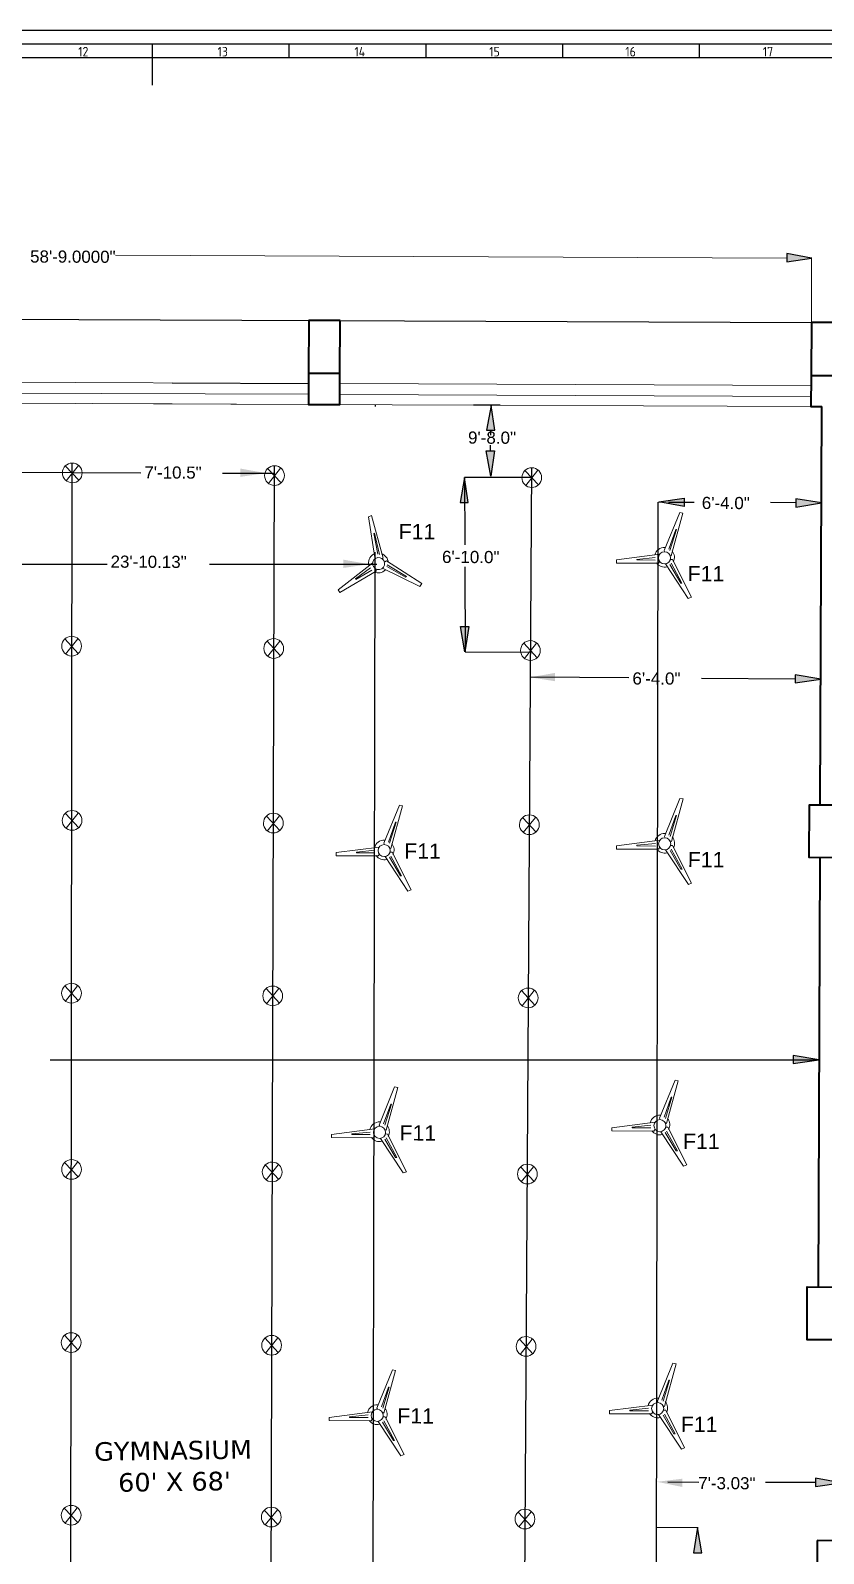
# Model space of a CAD drawing. Header units: millimetres. Extents: x 0 to 1189, y 5 to 846.
# Drawn here: x 550 to 840, y 289 to 846 of the extents above; entities that cross this region are included whole.
import ezdxf

# ---------------------------------------------------------------- set-up
doc = ezdxf.new("R2010")
doc.units = ezdxf.units.MM
doc.header["$LTSCALE"] = 12
doc.layers.add('035', color=5, linetype='Continuous')
doc.layers.add('07', color=7, linetype='Continuous')
doc.styles.add('Arial$001H0', font='arial.ttf')
doc.styles.add('ISO Proportional', font='isocp.shx')
doc.styles.add('Swis721LtCnBT$001H0', font='')
doc.styles.add('Verdana$001H0', font='verdana.ttf')
doc.styles.get('Swis721LtCnBT$001H0').set_extended_font_data('Swis721LtCnBT')

# ---------------------------------------------------------------- blocks, each defined once
blk = doc.blocks.new('IEC_border_a0')
at = {"layer": '035'}
for p, q in [((1189, 841), (0, 841)), ((594.5, 836), (594.5, 831)), ((644.5, 836), (644.5, 831)), ((694.5, 836), (694.5, 831)), ((744.5, 836), (744.5, 831)), ((794.5, 836), (794.5, 831))]:
    blk.add_line(p, q, dxfattribs=at)
blk.add_lwpolyline([(10, 10), (1179, 10), (1179, 831), (10, 831)], close=True, dxfattribs=at)
at = {"layer": '07'}
blk.add_line((594.5, 831), (594.5, 821), dxfattribs=at)
blk.add_lwpolyline([(5, 5), (1184, 5), (1184, 836), (5, 836)], close=True, dxfattribs=at)
at = {"layer": '035', "style": 'ISO Proportional'}
for s, p in [('12', (567.49, 831.5)), ('13', (618.42, 831.5)), ('14', (668.46, 831.5)), ('15', (717.72, 831.5)), ('16', (767.49, 831.5)), ('17', (817.72, 831.5))]:
    blk.add_text(s, height=3.5, dxfattribs=at).set_placement(p)

msp = doc.modelspace()

# ---------------------------------------------------------------- hatches: boundary and pattern name
at = {"true_color": 0x000007}
for points in [[(826.49, 764.4), (826.48, 761.38), (835.56, 762.73)], [(716.71, 699.87), (719.73, 699.86), (718.38, 708.94)], [(716.67, 692.33), (719.7, 692.32), (718.26, 683.01)], [(626.77, 685.84), (626.76, 682.81), (636.08, 684.17)], [(707.05, 673.46), (710.08, 673.44), (708.72, 682.53)], [(789.03, 675.01), (789.02, 671.98), (779.71, 673.65)], [(829.84, 674.76), (829.83, 671.73), (839.15, 673.32)], [(664.45, 652.55), (664.44, 649.53), (673.76, 650.89)], [(707.26, 628.17), (710.28, 628.16), (708.85, 618.86)], [(741.8, 611.16), (741.79, 608.13), (732.71, 609.57)], [(829.58, 610.51), (829.57, 607.48), (838.88, 608.84)], [(828.87, 471.4), (828.86, 468.38), (838.18, 469.73)], [(788.29, 313.69), (788.37, 316.71), (779.03, 315.56)], [(836.97, 316.91), (836.96, 313.88), (846.28, 315.24)], [(792.39, 289.63), (795.42, 289.61), (793.83, 298.93)]]:
    msp.add_hatch(color=7, dxfattribs=at).paths.add_polyline_path(points)

# ---------------------------------------------------------------- linework, layer by layer
at = {"color": 7, "linetype": 'Continuous', "lineweight": 20, "true_color": 0x000007}
for p, q in [((826.49, 762.77), (581.12, 763.79)), ((835.47, 739.22), (835.57, 762.97)), ((479.17, 713.7), (651.68, 712.98)), ((479.19, 717.65), (651.69, 716.94)), ((663.08, 712.93), (835.35, 712.22)), ((663.1, 716.89), (835.37, 716.17)), ((295.25, 710.73), (651.66, 709.25)), ((651.66, 709.25), (572.74, 709.58)), ((596.49, 709.48), (601.84, 709.46)), ((651.66, 709.25), (835.34, 708.49))]:
    msp.add_line(p, q, dxfattribs=at)
at = {"color": 7, "linetype": 'Continuous', "lineweight": 25, "true_color": 0x000007}
for p, q in [((295.37, 741.46), (835.47, 739.22)), ((601.87, 717.14), (651.69, 716.94)), ((721.73, 708.96), (711.96, 709)), ((783.28, 673.56), (792.59, 673.52)), ((829.84, 673.36), (820.53, 673.4)), ((839.04, 646.09), (839.15, 673.32)), ((838.97, 630.26), (838.88, 608.84)), ((829.57, 608.88), (795.34, 609.13)), ((838.33, 476.38), (838.37, 486.15)), ((782.96, 315.51), (794.36, 315.46)), ((836.97, 315.28), (818.66, 315.35)), ((778.86, 298.99), (794.06, 298.93))]:
    msp.add_line(p, q, dxfattribs=at)
for p, q in [((676.15, 708.49), (676.15, 709.15)), ((718.15, 699.79), (718.14, 698.07)), ((718.1, 694.41), (718.1, 692.33)), ((564.75, 189.83), (565.34, 687.87)), ((637.37, 80.8), (639.2, 686.89)), ((729.42, 82.36), (733.33, 686.14)), ((540.48, 684.51), (565.28, 684.46)), ((565.28, 684.46), (590.37, 684.34)), ((620.22, 684.2), (639.36, 684.11)), ((732.98, 682.52), (708.68, 682.56)), ((708.68, 682.56), (708.76, 657.94)), ((778.52, 79.48), (779.42, 673.62)), ((779.79, 673.63), (781.42, 673.68)), ((674.85, 79.88), (676.04, 655.23)), ((456.94, 650.84), (578.02, 650.86)), ((615.46, 650.87), (676.68, 650.89)), ((708.78, 649.99), (708.88, 618.82)), ((708.88, 618.82), (732.77, 618.8)), ((557.23, 469.75), (838.32, 469.75))]:
    msp.add_line(p, q)
at = {"color": 7, "linetype": 'Continuous', "lineweight": 40, "true_color": 0x000007}
for p, q in [((838.69, 562.98), (839.3, 708.48)), ((838.61, 543.65), (837.96, 386.75)), ((837.58, 294.09), (836.87, 123.69)), ((1017.53, 293.35), (837.58, 294.09))]:
    msp.add_line(p, q, dxfattribs=at)
at = {"color": 7, "linetype": 'Continuous', "lineweight": 5, "true_color": 0x000007}
for p, q in [((567.76, 681.57), (562.89, 686.71)), ((567.55, 686.93), (563.1, 681.36)), ((641.67, 680.59), (636.8, 685.74)), ((641.46, 685.95), (637.01, 680.38)), ((735.71, 679.85), (730.84, 684.99)), ((735.5, 685.2), (731.05, 679.63)), ((567.51, 618.26), (562.64, 623.63)), ((567.3, 623.61), (562.85, 618.05)), ((641.39, 617.4), (636.52, 622.77)), ((641.18, 622.76), (636.73, 617.19)), ((735.23, 616.65), (730.36, 622.03)), ((735.02, 622.01), (730.57, 616.44)), ((567.69, 554.58), (562.83, 559.73)), ((567.48, 559.94), (563.04, 554.37)), ((641.25, 553.61), (636.38, 558.75)), ((641.04, 558.96), (636.59, 553.39)), ((734.83, 553.02), (729.96, 558.16)), ((734.62, 558.37), (730.17, 552.8)), ((567.49, 491.44), (562.62, 496.81)), ((567.27, 496.79), (562.83, 491.22)), ((641.01, 490.46), (636.14, 495.83)), ((640.8, 495.81), (636.35, 490.25)), ((734.39, 489.71), (729.52, 495.09)), ((734.18, 495.07), (729.73, 489.5)), ((567.49, 427.03), (562.62, 432.17)), ((567.28, 432.38), (562.83, 426.82)), ((640.83, 426.1), (635.96, 431.24)), ((640.62, 431.45), (636.17, 425.88)), ((734.11, 425.35), (729.25, 430.49)), ((733.9, 430.71), (729.46, 425.14)), ((567.34, 363.76), (562.47, 369.14)), ((567.13, 369.12), (562.68, 363.55)), ((640.63, 362.77), (635.76, 368.15)), ((640.42, 368.13), (635.97, 362.56)), ((733.63, 362.35), (728.77, 367.73)), ((733.42, 367.71), (728.98, 362.14)), ((567.34, 300.67), (562.48, 305.81)), ((567.13, 306.02), (562.69, 300.45)), ((640.5, 300), (635.63, 305.14)), ((640.29, 305.35), (635.84, 299.79)), ((733.22, 299.28), (728.35, 304.42)), ((733.01, 304.63), (728.56, 299.06))]:
    msp.add_line(p, q, dxfattribs=at)
at = {"color": 7, "linetype": 'Continuous', "lineweight": 25}
msp.add_line((768.74, 609.32), (732.71, 609.58), dxfattribs=at)
at = {"color": 7, "linetype": 'Continuous', "lineweight": -2, "true_color": 0x000007}
for points in [[(826.49, 764.4), (826.48, 761.38), (835.56, 762.73)], [(716.71, 699.87), (719.73, 699.86), (718.38, 708.94)], [(716.67, 692.33), (719.7, 692.32), (718.26, 683.01)], [(707.05, 673.46), (710.08, 673.44), (708.72, 682.53)], [(789.03, 675.01), (789.02, 671.98), (779.71, 673.65)], [(829.84, 674.76), (829.83, 671.73), (839.15, 673.32)], [(707.26, 628.17), (710.28, 628.16), (708.85, 618.86)], [(829.58, 610.51), (829.57, 607.48), (838.88, 608.84)], [(828.87, 471.4), (828.86, 468.38), (838.18, 469.73)], [(836.97, 316.91), (836.96, 313.88), (846.28, 315.24)], [(792.39, 289.63), (795.42, 289.61), (793.83, 298.93)]]:
    msp.add_lwpolyline(points, close=True, dxfattribs=at)
at = {"color": 7, "linetype": 'Continuous', "lineweight": 40, "true_color": 0x000007}
for points in [[(663.2, 739.94), (651.79, 739.98), (651.71, 720.66), (663.12, 720.61)], [(663.2, 739.94), (651.79, 739.98), (651.71, 720.66), (663.12, 720.61)], [(847.11, 739.17), (835.47, 739.22), (835.39, 719.9), (847.03, 719.85)], [(663.12, 720.61), (651.71, 720.66), (651.66, 709.25), (663.07, 709.21)], [(846.29, 543.62), (834.66, 543.67), (834.74, 562.99), (846.38, 562.94)], [(845.56, 367.39), (833.92, 367.44), (834, 386.76), (845.64, 386.72)]]:
    msp.add_lwpolyline(points, close=True, dxfattribs=at)
msp.add_lwpolyline([(835.39, 719.9), (835.34, 708.49), (839.3, 708.48)], dxfattribs=at)
at = {"color": 7, "linetype": 'Continuous', "lineweight": 5, "true_color": 0x000007}
for points in [[(678.49, 653.03), (679.01, 653.07), (674.74, 668.64), (673.61, 668.25), (675.86, 653.38), (676.3, 653.09)], [(783.79, 654.25), (784.26, 654.01), (788.51, 669.59), (787.35, 669.83), (781.7, 655.89), (781.94, 655.42)], [(783.8, 655.88), (786.16, 663.55), (785.93, 663.55), (783.34, 656.35)], [(677.67, 654.44), (675.79, 662.24), (675.59, 662.12), (677.03, 654.6)], [(675.16, 651.35), (662.57, 641.53), (663.16, 640.53), (676.41, 648.3), (676.46, 649.14)], [(678.74, 649.4), (692.33, 642.79), (693.09, 643.78), (680.12, 652.1), (679.52, 651.74)], [(780.07, 654.5), (764.23, 652.47), (764.23, 651.3), (779.59, 651.24), (780.06, 651.94)], [(778.43, 653.34), (771.68, 652.67), (771.68, 652.44), (778.43, 652.41)], [(782.15, 651), (790.48, 638.39), (791.64, 638.85), (784.72, 652.62), (784.02, 652.62)], [(784.25, 651.22), (788.17, 643.99), (787.71, 643.99), (783.78, 650.76)], [(674.35, 649.52), (668.87, 645.5), (668.99, 645.3), (674.82, 648.72)], [(680.43, 650.66), (687.49, 646.43), (687.09, 646.2), (680.26, 650.02)], [(681.33, 547.28), (681.79, 547.04), (686.05, 562.62), (684.88, 562.86), (679.24, 548.91), (679.47, 548.45)], [(783.84, 549.74), (784.3, 549.51), (788.56, 565.09), (787.4, 565.32), (781.75, 551.38), (781.98, 550.91)], [(783.85, 551.37), (786.21, 559.04), (785.97, 559.04), (783.38, 551.84)], [(681.33, 548.9), (683.69, 556.58), (683.46, 556.58), (680.87, 549.37)], [(677.6, 547.52), (661.76, 545.49), (661.76, 544.33), (677.12, 544.27), (677.59, 544.96)], [(675.97, 546.37), (669.21, 545.7), (669.21, 545.46), (675.96, 545.43)], [(679.68, 544.02), (688.01, 531.42), (689.18, 531.88), (682.25, 545.64), (681.55, 545.64)], [(780.12, 549.99), (764.28, 547.96), (764.27, 546.8), (779.64, 546.73), (780.1, 547.43)], [(778.48, 548.83), (771.73, 548.16), (771.73, 547.93), (778.48, 547.9)], [(782.2, 546.49), (790.52, 533.88), (791.69, 534.34), (784.76, 548.11), (784.06, 548.11)], [(784.29, 546.71), (788.22, 539.48), (787.75, 539.48), (783.82, 546.25)], [(681.78, 544.25), (685.71, 537.01), (685.24, 537.02), (681.31, 543.78)], [(782.11, 446.76), (782.57, 446.53), (786.83, 462.11), (785.66, 462.35), (780.02, 448.4), (780.25, 447.94)], [(679.59, 444.3), (680.06, 444.06), (684.31, 459.64), (683.15, 459.88), (677.5, 445.94), (677.73, 445.47)], [(679.6, 445.93), (681.96, 453.6), (681.73, 453.6), (679.14, 446.39)], [(782.11, 448.39), (784.47, 456.07), (784.24, 456.07), (781.65, 448.86)], [(778.38, 447.01), (762.54, 444.98), (762.54, 443.82), (777.9, 443.75), (778.37, 444.45)], [(776.75, 445.85), (769.99, 445.18), (769.99, 444.95), (776.74, 444.92)], [(675.87, 444.55), (660.03, 442.52), (660.02, 441.35), (675.39, 441.29), (675.86, 441.99)], [(674.23, 443.39), (667.48, 442.72), (667.48, 442.49), (674.23, 442.46)], [(677.95, 441.05), (686.28, 428.44), (687.44, 428.9), (680.52, 442.66), (679.82, 442.67)], [(680.05, 441.27), (683.97, 434.04), (683.51, 434.04), (679.58, 440.81)], [(780.46, 443.51), (788.79, 430.9), (789.96, 431.37), (783.03, 445.13), (782.33, 445.13)], [(782.56, 443.73), (786.49, 436.5), (786.02, 436.5), (782.09, 443.27)], [(678.78, 340.89), (679.25, 340.66), (683.5, 356.24), (682.34, 356.48), (676.69, 342.53), (676.92, 342.07)], [(781.29, 343.36), (781.76, 343.13), (786.01, 358.71), (784.85, 358.94), (779.21, 345), (779.44, 344.53)], [(781.3, 344.99), (783.66, 352.66), (783.43, 352.66), (780.84, 345.46)], [(678.79, 342.52), (681.15, 350.2), (680.91, 350.2), (678.32, 342.99)], [(675.06, 341.14), (659.22, 339.11), (659.21, 337.95), (674.58, 337.89), (675.05, 338.58)], [(673.42, 339.99), (666.67, 339.32), (666.67, 339.08), (673.42, 339.05)], [(777.57, 343.61), (761.73, 341.58), (761.73, 340.41), (777.09, 340.35), (777.56, 341.05)], [(775.94, 342.45), (769.18, 341.78), (769.18, 341.55), (775.93, 341.52)], [(779.65, 340.11), (787.98, 327.5), (789.15, 327.96), (782.22, 341.73), (781.52, 341.73)], [(781.75, 340.33), (785.68, 333.1), (785.21, 333.1), (781.28, 339.87)], [(677.14, 337.64), (685.47, 325.04), (686.63, 325.5), (679.71, 339.26), (679.01, 339.26)], [(679.23, 337.87), (683.16, 330.63), (682.7, 330.64), (678.77, 337.4)]]:
    msp.add_lwpolyline(points, dxfattribs=at)
for points in [[(565.34, 687.87), (563.35, 687.88), (561.73, 686.27), (561.72, 684.27)], [(568.94, 684.24), (568.94, 686.24), (567.34, 687.86), (565.34, 687.87)], [(639.25, 686.89), (637.26, 686.9), (635.64, 685.29), (635.63, 683.3)], [(642.85, 683.27), (642.85, 685.26), (641.25, 686.88), (639.25, 686.89)], [(733.29, 686.14), (731.3, 686.15), (729.68, 684.54), (729.67, 682.55)], [(736.89, 682.52), (736.89, 684.51), (735.29, 686.14), (733.29, 686.14)], [(561.72, 684.27), (561.71, 682.28), (563.32, 680.66), (565.31, 680.65)], [(565.31, 680.65), (567.31, 680.64), (568.93, 682.25), (568.94, 684.24)], [(635.63, 683.3), (635.62, 681.3), (637.23, 679.68), (639.22, 679.67)], [(639.22, 679.67), (641.22, 679.66), (642.84, 681.27), (642.85, 683.27)], [(729.67, 682.55), (729.66, 680.56), (731.27, 678.94), (733.26, 678.93)], [(733.26, 678.93), (735.26, 678.92), (736.88, 680.53), (736.89, 682.52)], [(781.95, 657.05), (780.22, 657.11), (778.69, 655.95), (778.3, 654.26)], [(675.48, 654.5), (673.96, 653.68), (673.24, 651.89), (673.76, 650.24)], [(676.2, 653.03), (675.14, 652.42), (674.79, 651.06), (675.41, 650.01)], [(679.22, 652.25), (678.61, 653.3), (677.25, 653.65), (676.2, 653.03)], [(680.8, 651.5), (680.73, 652.97), (679.77, 654.25), (678.38, 654.74)], [(678.43, 649.22), (679.49, 649.84), (679.84, 651.19), (679.22, 652.25)], [(778.86, 651.36), (779.73, 650.13), (781.27, 649.57), (782.72, 649.95)], [(779.6, 653.22), (779.59, 652), (780.58, 651), (781.8, 651)], [(781.82, 655.42), (780.6, 655.43), (779.6, 654.44), (779.6, 653.22)], [(781.8, 651), (783.02, 650.99), (784.02, 651.98), (784.02, 653.2)], [(784.02, 653.2), (784.03, 654.42), (783.04, 655.42), (781.82, 655.42)], [(785, 651.75), (785.69, 653.06), (785.52, 654.65), (784.57, 655.77)], [(675.41, 650.01), (676.03, 648.95), (677.38, 648.6), (678.43, 649.22)], [(675.72, 648.03), (677.09, 647.42), (678.7, 647.72), (679.76, 648.79)], [(565.09, 624.55), (563.09, 624.56), (561.47, 622.95), (561.46, 620.96)], [(568.68, 620.93), (568.69, 622.92), (567.08, 624.55), (565.09, 624.55)], [(638.97, 623.7), (636.98, 623.7), (635.35, 622.1), (635.35, 620.1)], [(642.56, 620.07), (642.57, 622.07), (640.96, 623.69), (638.97, 623.7)], [(561.46, 620.96), (561.46, 618.97), (563.06, 617.35), (565.06, 617.34)], [(565.06, 617.34), (567.05, 617.33), (568.67, 618.94), (568.68, 620.93)], [(635.35, 620.1), (635.34, 618.11), (636.95, 616.49), (638.94, 616.48)], [(638.94, 616.48), (640.93, 616.47), (642.55, 618.08), (642.56, 620.07)], [(729.19, 619.36), (729.18, 617.36), (730.79, 615.74), (732.78, 615.73)], [(732.81, 622.95), (730.82, 622.96), (729.2, 621.35), (729.19, 619.36)], [(732.78, 615.73), (734.77, 615.73), (736.4, 617.33), (736.4, 619.33)], [(736.4, 619.33), (736.41, 621.32), (734.8, 622.94), (732.81, 622.95)], [(561.65, 557.29), (561.64, 555.29), (563.25, 553.67), (565.25, 553.66)], [(565.28, 560.88), (563.28, 560.89), (561.66, 559.28), (561.65, 557.29)], [(565.25, 553.66), (567.24, 553.65), (568.86, 555.26), (568.87, 557.26)], [(568.87, 557.26), (568.88, 559.25), (567.27, 560.87), (565.28, 560.88)], [(638.83, 559.9), (636.84, 559.91), (635.22, 558.3), (635.21, 556.31)], [(642.43, 556.28), (642.43, 558.27), (640.82, 559.89), (638.83, 559.9)], [(732.41, 559.31), (730.42, 559.32), (728.79, 557.71), (728.78, 555.72)], [(736, 555.69), (736.01, 557.68), (734.4, 559.3), (732.41, 559.31)], [(635.21, 556.31), (635.2, 554.32), (636.81, 552.69), (638.8, 552.69)], [(638.8, 552.69), (640.79, 552.68), (642.42, 554.29), (642.43, 556.28)], [(728.78, 555.72), (728.78, 553.72), (730.39, 552.1), (732.38, 552.09)], [(732.38, 552.09), (734.37, 552.09), (735.99, 553.69), (736, 555.69)], [(781.99, 552.54), (780.27, 552.61), (778.73, 551.44), (778.34, 549.75)], [(785.05, 547.24), (785.73, 548.55), (785.56, 550.14), (784.61, 551.26)], [(679.48, 550.07), (677.75, 550.14), (676.22, 548.97), (675.83, 547.29)], [(679.35, 548.45), (678.13, 548.45), (677.14, 547.47), (677.13, 546.24)], [(677.13, 546.24), (677.13, 545.02), (678.11, 544.03), (679.33, 544.02)], [(679.33, 544.02), (680.55, 544.02), (681.55, 545.01), (681.55, 546.23)], [(681.55, 546.23), (681.56, 547.45), (680.57, 548.44), (679.35, 548.45)], [(682.53, 544.78), (683.22, 546.08), (683.05, 547.67), (682.1, 548.8)], [(778.91, 546.85), (779.78, 545.63), (781.31, 545.06), (782.76, 545.44)], [(781.86, 550.91), (780.64, 550.92), (779.65, 549.93), (779.64, 548.71)], [(779.64, 548.71), (779.64, 547.49), (780.63, 546.49), (781.85, 546.49)], [(781.85, 546.49), (783.07, 546.48), (784.06, 547.47), (784.07, 548.69)], [(784.07, 548.69), (784.07, 549.91), (783.09, 550.91), (781.86, 550.91)], [(676.4, 544.39), (677.26, 543.16), (678.8, 542.6), (680.25, 542.98)], [(565.07, 497.73), (563.07, 497.74), (561.45, 496.13), (561.44, 494.14)], [(568.66, 494.11), (568.67, 496.1), (567.06, 497.72), (565.07, 497.73)], [(638.59, 496.75), (636.6, 496.76), (634.98, 495.15), (634.97, 493.16)], [(642.19, 493.13), (642.19, 495.12), (640.59, 496.75), (638.59, 496.75)], [(731.97, 496.01), (729.98, 496.02), (728.35, 494.41), (728.35, 492.42)], [(735.56, 492.39), (735.57, 494.38), (733.96, 496), (731.97, 496.01)], [(561.44, 494.14), (561.44, 492.15), (563.04, 490.52), (565.04, 490.52)], [(565.04, 490.52), (567.03, 490.51), (568.65, 492.12), (568.66, 494.11)], [(634.97, 493.16), (634.96, 491.17), (636.57, 489.55), (638.56, 489.54)], [(638.56, 489.54), (640.56, 489.53), (642.18, 491.14), (642.19, 493.13)], [(728.35, 492.42), (728.34, 490.42), (729.95, 488.8), (731.94, 488.79)], [(731.94, 488.79), (733.93, 488.78), (735.55, 490.39), (735.56, 492.39)], [(677.75, 447.1), (676.02, 447.16), (674.49, 445.99), (674.1, 444.31)], [(677.62, 445.47), (676.4, 445.48), (675.4, 444.49), (675.4, 443.27)], [(679.82, 443.25), (679.83, 444.47), (678.84, 445.46), (677.62, 445.47)], [(680.8, 441.8), (681.49, 443.1), (681.32, 444.69), (680.37, 445.82)], [(780.26, 449.56), (778.53, 449.63), (777, 448.46), (776.61, 446.77)], [(780.13, 447.94), (778.91, 447.94), (777.92, 446.95), (777.91, 445.73)], [(777.91, 445.73), (777.91, 444.51), (778.89, 443.52), (780.11, 443.51)], [(780.11, 443.51), (781.34, 443.51), (782.33, 444.49), (782.33, 445.71)], [(782.33, 445.71), (782.34, 446.94), (781.35, 447.93), (780.13, 447.94)], [(783.31, 444.27), (784, 445.57), (783.83, 447.16), (782.88, 448.29)], [(674.66, 441.41), (675.53, 440.18), (677.07, 439.62), (678.52, 440)], [(675.4, 443.27), (675.39, 442.05), (676.38, 441.05), (677.6, 441.05)], [(677.6, 441.05), (678.82, 441.04), (679.82, 442.03), (679.82, 443.25)], [(777.18, 443.87), (778.04, 442.65), (779.58, 442.09), (781.03, 442.46)], [(561.45, 429.73), (561.44, 427.74), (563.05, 426.12), (565.04, 426.11)], [(565.07, 433.32), (563.08, 433.33), (561.46, 431.72), (561.45, 429.73)], [(565.04, 426.11), (567.04, 426.1), (568.66, 427.71), (568.67, 429.7)], [(568.67, 429.7), (568.67, 431.69), (567.07, 433.32), (565.07, 433.32)], [(638.41, 432.39), (636.42, 432.4), (634.79, 430.79), (634.78, 428.8)], [(634.78, 428.8), (634.78, 426.81), (636.39, 425.18), (638.38, 425.18)], [(638.38, 425.18), (640.37, 425.17), (641.99, 426.78), (642, 428.77)], [(642, 428.77), (642.01, 430.76), (640.4, 432.38), (638.41, 432.39)], [(731.7, 431.65), (729.7, 431.66), (728.08, 430.05), (728.07, 428.05)], [(735.29, 428.02), (735.3, 430.02), (733.69, 431.64), (731.7, 431.65)], [(728.07, 428.05), (728.06, 426.06), (729.67, 424.44), (731.67, 424.43)], [(731.67, 424.43), (733.66, 424.42), (735.28, 426.03), (735.29, 428.02)], [(564.92, 370.06), (562.93, 370.07), (561.31, 368.46), (561.3, 366.46)], [(568.52, 366.43), (568.52, 368.43), (566.92, 370.05), (564.92, 370.06)], [(638.21, 369.07), (636.22, 369.07), (634.6, 367.47), (634.59, 365.47)], [(641.81, 365.44), (641.81, 367.44), (640.21, 369.06), (638.21, 369.07)], [(731.22, 368.65), (729.22, 368.66), (727.6, 367.05), (727.59, 365.06)], [(734.81, 365.03), (734.82, 367.02), (733.21, 368.64), (731.22, 368.65)], [(561.3, 366.46), (561.29, 364.47), (562.9, 362.85), (564.89, 362.84)], [(564.89, 362.84), (566.89, 362.83), (568.51, 364.44), (568.52, 366.43)], [(634.59, 365.47), (634.58, 363.48), (636.19, 361.86), (638.18, 361.85)], [(638.18, 361.85), (640.18, 361.84), (641.8, 363.45), (641.81, 365.44)], [(727.59, 365.06), (727.58, 363.06), (729.19, 361.44), (731.19, 361.43)], [(731.19, 361.43), (733.18, 361.42), (734.8, 363.03), (734.81, 365.03)], [(779.45, 346.16), (777.72, 346.23), (776.19, 345.06), (775.8, 343.37)], [(676.94, 343.69), (675.21, 343.76), (673.68, 342.59), (673.28, 340.91)], [(674.59, 339.86), (674.58, 338.64), (675.57, 337.65), (676.79, 337.64)], [(676.81, 342.07), (675.59, 342.07), (674.59, 341.09), (674.59, 339.86)], [(676.79, 337.64), (678.01, 337.64), (679, 338.62), (679.01, 339.85)], [(679.01, 339.85), (679.01, 341.07), (678.03, 342.06), (676.81, 342.07)], [(679.99, 338.4), (680.68, 339.7), (680.51, 341.29), (679.56, 342.42)], [(776.37, 340.47), (777.23, 339.24), (778.77, 338.68), (780.22, 339.06)], [(777.1, 342.33), (777.09, 341.11), (778.08, 340.11), (779.3, 340.11)], [(779.32, 344.53), (778.1, 344.54), (777.1, 343.55), (777.1, 342.33)], [(779.3, 340.11), (780.52, 340.1), (781.52, 341.09), (781.52, 342.31)], [(781.52, 342.31), (781.53, 343.53), (780.54, 344.53), (779.32, 344.53)], [(782.5, 340.86), (783.19, 342.17), (783.02, 343.76), (782.07, 344.88)], [(673.85, 338), (674.72, 336.78), (676.25, 336.22), (677.71, 336.6)], [(564.93, 306.96), (562.93, 306.97), (561.31, 305.36), (561.3, 303.37)], [(568.52, 303.34), (568.53, 305.33), (566.92, 306.95), (564.93, 306.96)], [(638.08, 306.3), (636.09, 306.3), (634.47, 304.69), (634.46, 302.7)], [(641.68, 302.67), (641.68, 304.66), (640.07, 306.29), (638.08, 306.3)], [(561.3, 303.37), (561.29, 301.37), (562.9, 299.75), (564.9, 299.74)], [(564.9, 299.74), (566.89, 299.74), (568.51, 301.34), (568.52, 303.34)], [(634.46, 302.7), (634.45, 300.71), (636.06, 299.09), (638.05, 299.08)], [(638.05, 299.08), (640.04, 299.07), (641.67, 300.68), (641.68, 302.67)], [(727.18, 301.98), (727.17, 299.99), (728.78, 298.37), (730.77, 298.36)], [(730.8, 305.57), (728.81, 305.58), (727.19, 303.97), (727.18, 301.98)], [(730.77, 298.36), (732.76, 298.35), (734.39, 299.96), (734.39, 301.95)], [(734.39, 301.95), (734.4, 303.94), (732.79, 305.57), (730.8, 305.57)]]:
    msp.add_open_spline(points, degree=3, dxfattribs=at)

# ---------------------------------------------------------------- block references
msp.add_blockref('IEC_border_a0', (0, 4.94))

# ---------------------------------------------------------------- texts
at = {"color": 7, "true_color": 0x000007}
for s, height, rotation, style, p in [('58\'-9.0000"', 4.4296, 359.7622, 'Swis721LtCnBT$001H0', (549.91, 761.13)), ('9\'-8.0"', 4.45, 359.7622, 'Swis721LtCnBT$001H0', (709.97, 694.95)), ('7\'-10.5"', 4.43, 359.7622, 'Swis721LtCnBT$001H0', (591.68, 682.23)), ('6\'-4.0"', 4.45, 359.7622, 'Swis721LtCnBT$001H0', (795.41, 671.07)), ('F11', 5.563, 359.7622, 'Arial$001H0', (684.62, 660.05)), ('23\'-10.13"', 4.43, 359.7622, 'Swis721LtCnBT$001H0', (579.33, 649.63)), ('6\'-10.0"', 4.45, 359.7622, 'Swis721LtCnBT$001H0', (700.46, 651.35)), ('F11', 5.563, 359.7622, 'Arial$001H0', (790.24, 644.71)), ('6\'-4.0"', 4.45, 359.7622, 'Swis721LtCnBT$001H0', (770.06, 606.94)), ('F11', 5.563, 359.7622, 'Arial$001H0', (686.66, 543.3)), ('F11', 5.563, 359.7622, 'Arial$001H0', (790.29, 540.2)), ('F11', 5.563, 359.7622, 'Arial$001H0', (684.93, 440.32)), ('F11', 5.563, 359.7622, 'Arial$001H0', (788.56, 437.23)), ('F11', 5.563, 359.7622, 'Arial$001H0', (684.12, 336.91)), ('F11', 5.563, 359.7622, 'Arial$001H0', (787.74, 333.82)), ('GYMNASIUM', 6.774, 0.8309, 'Verdana$001H0', (573.38, 323.23)), ("60' X 68'", 6.807, 0.8309, 'Verdana$001H0', (582.13, 311.91)), ('7\'-3.03"', 4.43, 359.7622, 'Swis721LtCnBT$001H0', (794.12, 312.9))]:
    msp.add_text(s, height=height, rotation=rotation, dxfattribs=dict(at, style=style)).set_placement(p)

doc.saveas('drawing.dxf')
